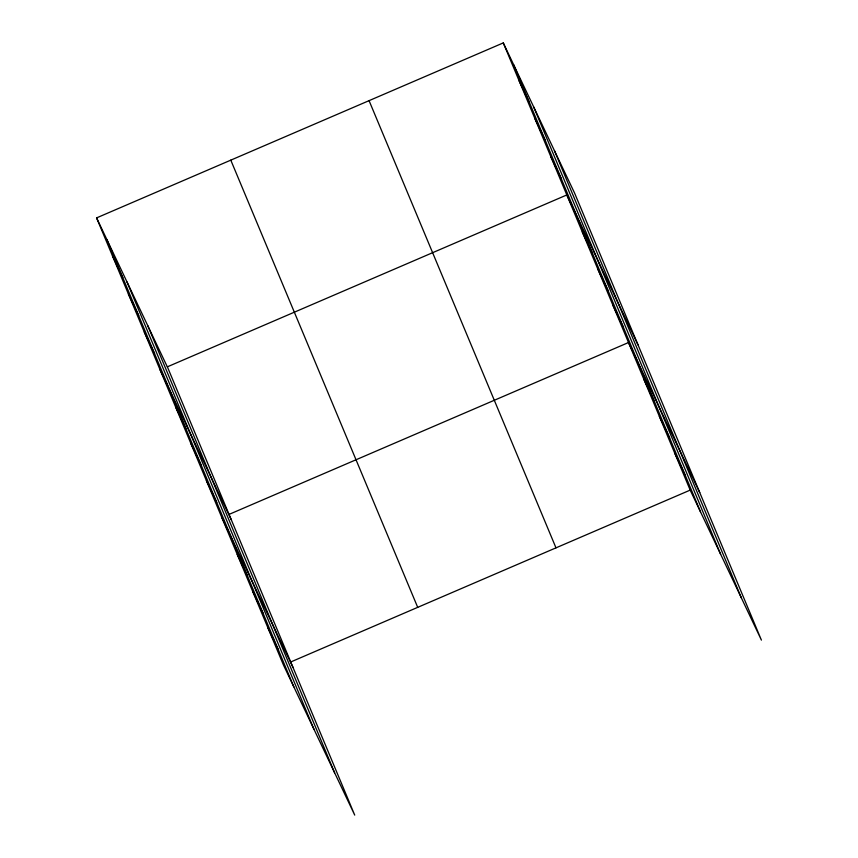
<?xml version="1.0" encoding="UTF-8"?>
<svg xmlns="http://www.w3.org/2000/svg" width="858" height="858" viewBox="0 0 858 858"><rect width="100%" height="100%" fill="white"/><g stroke="black" fill="none" stroke-linecap="round" stroke-linejoin="round"><path stroke-width="1.29" d="M96.589 217.889L167.814 367.889L354.719 815.1L283.494 665.1L96.589 217.889L503.281 42.9L574.506 192.9L761.411 640.111L690.186 490.111L503.281 42.9M167.321 366.849L566.827 194.948L638.052 344.948M229 514.425L628.506 342.535L699.731 492.535M290.68 662.001L690.186 490.111M519.165 80.909L529.493 102.66M535.049 118.93L545.377 140.669M550.943 156.939L561.271 178.678M582.25 231.842L592.578 253.593M597.672 268.736L607.99 290.487M613.084 305.641L623.412 327.381M643.929 379.429L654.257 401.169M659.352 416.323L669.68 438.063M674.774 453.217L685.092 474.957M112.473 255.898L122.801 277.649M128.357 293.919L138.685 315.658M144.251 331.928L154.569 353.668M160.135 369.937L231.36 519.937M175.558 406.831L185.875 428.582M190.969 443.725L201.298 465.476M206.392 480.619L216.72 502.37M221.814 517.513L293.039 667.524M237.237 554.418L247.554 576.158M252.66 591.312L262.977 613.052M268.071 628.206L278.4 649.946M554.407 150.579L741.323 597.79M533.697 106.971L720.613 554.182M513.61 64.65L700.514 511.851M369.069 100.643L555.984 547.854M230.791 160.146L417.707 607.357M147.715 325.568L334.62 772.779M127.005 281.96L313.921 729.171M106.907 239.629L293.822 686.84"/></g></svg>
